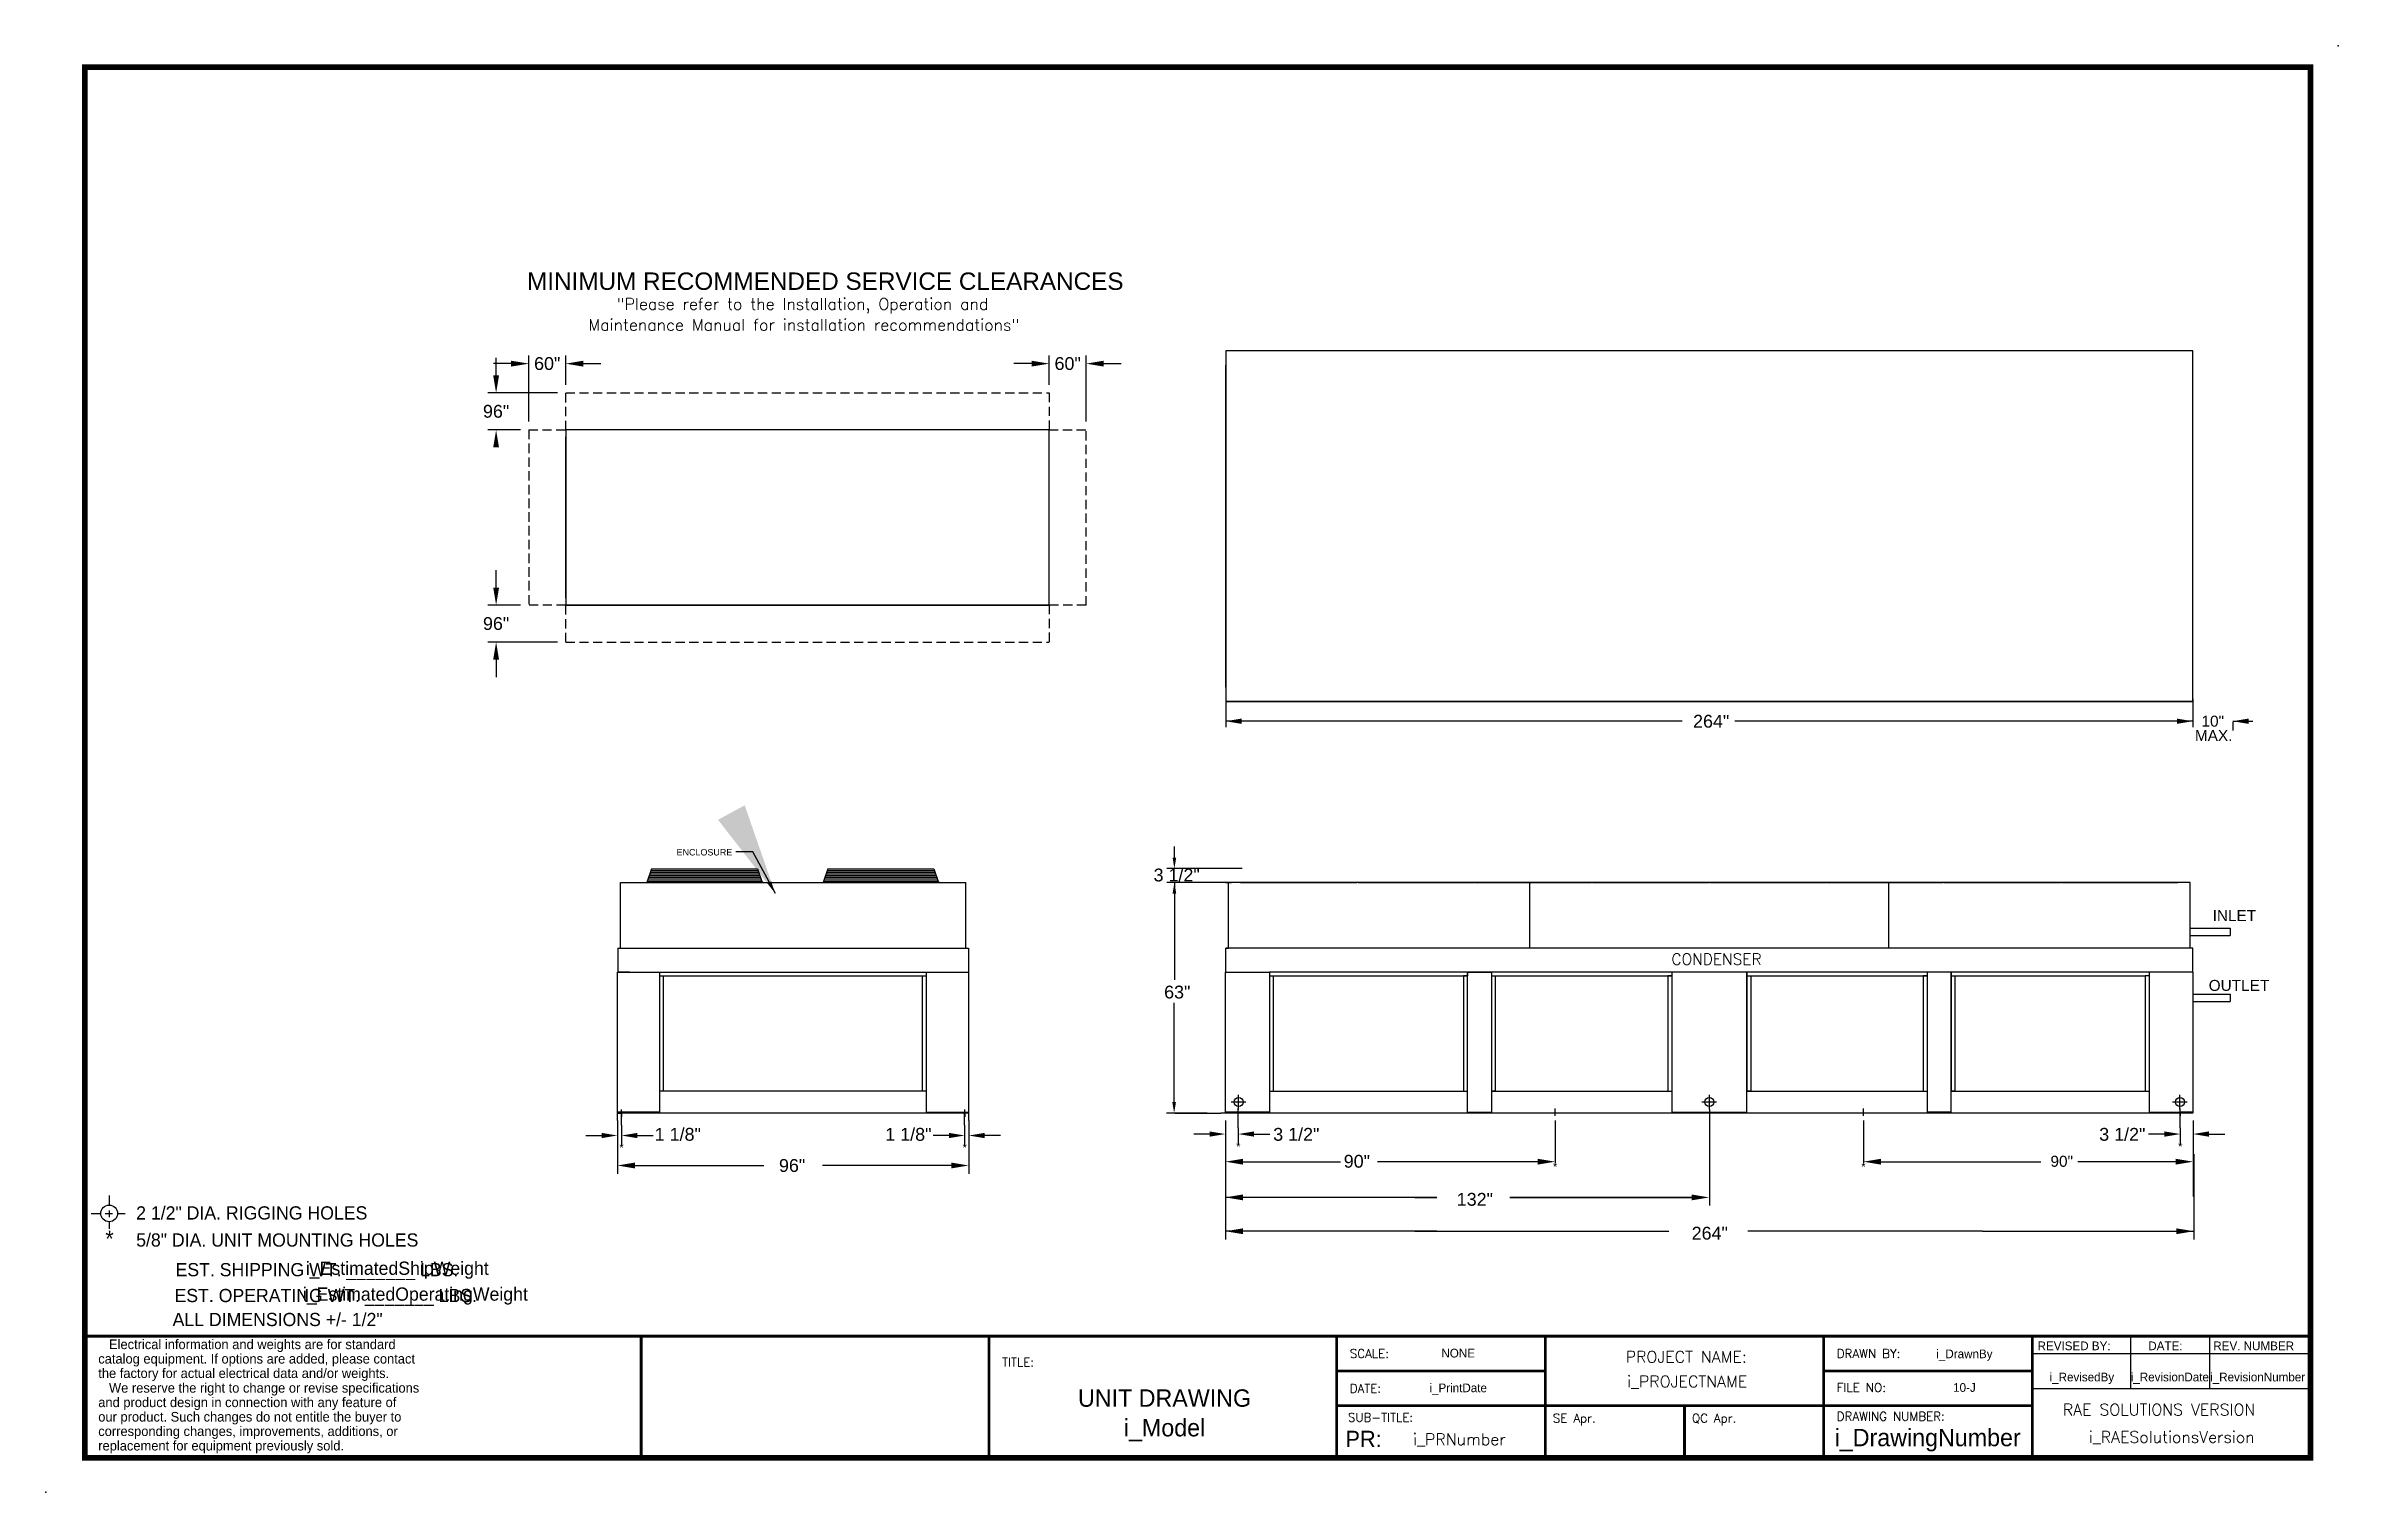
# Model space of a CAD drawing. Extents: x -8 to 618, y -9 to 386.
import ezdxf
from ezdxf.enums import TextEntityAlignment as Align

# ---------------------------------------------------------------- set-up
doc = ezdxf.new("R2010")
doc.units = 0
doc.header["$MEASUREMENT"] = 0
doc.linetypes.add('DASHED', pattern=[0.75, 0.5, -0.25])
doc.layers.get('0').update_dxf_attribs({"color": 1, "linetype": 'CONTINUOUS'})
doc.styles.add('dimentions', font='ARIAL.TTF')
doc.styles.add('SIMPLEX', font='SIMPLEX')
doc.dimstyles.get("Standard").update_dxf_attribs({"dimtxt": 1.8, "dimasz": 1.8, "dimexe": 0.18, "dimexo": 0.0625, "dimgap": 0.09, "dimtad": 0, "dimtih": 1, "dimtoh": 1, "dimdec": 4, "dimzin": 0, "dimdsep": 46, "dimtxsty": 'STANDARD', "dimcen": 0.09, "dimadec": 0, "dimazin": 0, "dimtfac": 1, "dimtdec": 4, "dimtofl": 0, "dimtmove": 0, "dimatfit": 3, "dimfxl": 1, "dimtolj": 1, "dimtzin": 0, "dimarcsym": 0})

msp = doc.modelspace()

# ---------------------------------------------------------------- linework, layer by layer
for p, q in [((114.96, 295.75), (114.96, 300.55)), ((123.86, 283.11), (123.86, 301.2)), ((119.06, 298.95), (114.26, 298.95)), ((121.61, 280.86), (112.71, 280.86)), ((114.96, 237.79), (114.96, 242.59)), ((121.61, 232.99), (112.71, 232.99)), ((114.96, 218.1), (114.96, 213.3)), ((371.76, 61.99), (314.08, 61.99)), ((365.82, 61.99), (371.76, 61.99)), ((371.76, 61.99), (435.1, 61.99)), ((520.78, 61.99), (456.69, 61.99)), ((520.78, 61.99), (578.46, 61.99))]:
    msp.add_line(p, q)
at = {"color": 1}
for p, q in [((133.95, 293.2), (133.95, 301.2)), ((265.95, 293.2), (265.95, 301.2)), ((276.04, 283.11), (276.04, 301.2)), ((138.75, 298.95), (143.55, 298.95)), ((261.15, 298.95), (256.35, 298.95)), ((280.84, 298.95), (285.64, 298.95)), ((314.18, 210.57), (314.18, 298.57)), ((131.7, 290.95), (112.71, 290.95)), ((133.95, 234.93), (133.95, 278.93)), ((131.7, 222.9), (112.71, 222.9)), ((589.08, 201.07), (589.08, 198.72)), ((157.35, 161.02), (156.1, 157.27)), ((156.26, 157.74), (187.45, 157.74)), ((156.42, 158.21), (187.29, 158.21)), ((156.57, 158.68), (187.13, 158.68)), ((156.73, 159.15), (186.98, 159.15)), ((156.88, 159.61), (186.82, 159.61)), ((157.04, 160.08), (186.67, 160.08)), ((157.2, 160.55), (186.51, 160.55)), ((157.35, 161.02), (186.35, 161.02)), ((186.35, 161.02), (187.6, 157.27)), ((187.85, 157.27), (187.1, 157.27)), ((205.48, 161.02), (204.23, 157.27)), ((204.38, 157.74), (235.57, 157.74)), ((204.54, 158.21), (235.42, 158.21)), ((204.7, 158.68), (235.26, 158.68)), ((204.85, 159.15), (235.1, 159.15)), ((205.01, 159.61), (234.95, 159.61)), ((205.17, 160.08), (234.79, 160.08)), ((205.32, 160.55), (234.63, 160.55)), ((205.48, 161.02), (234.48, 161.02)), ((234.48, 161.02), (235.73, 157.27)), ((235.98, 157.27), (235.23, 157.27)), ((314.06, 157.27), (315.69, 157.27)), ((318.18, 157.27), (318.93, 157.27)), ((350.3, 157.27), (351.05, 157.27)), ((382.3, 157.27), (383.05, 157.27)), ((414.3, 157.27), (415.05, 157.27)), ((446.3, 157.27), (447.05, 157.27)), ((478.3, 157.27), (479.05, 157.27)), ((510.3, 157.27), (511.05, 157.27)), ((542.3, 157.27), (543.05, 157.27)), ((148.07, 92.27), (148.07, 94.52)), ((149.2, 90.98), (149.2, 94.52)), ((242.88, 90.98), (242.88, 94.52)), ((244.01, 92.27), (244.01, 94.52)), ((314.18, 94.27), (312.78, 94.27)), ((319.68, 97.27), (315.68, 97.27)), ((317.58, 90.21), (317.58, 94.52)), ((317.68, 95.27), (317.68, 99.27)), ((448.18, 97.27), (444.18, 97.27)), ((446.27, 95.27), (446.27, 99.27)), ((446.27, 95.27), (446.27, 68.99)), ((576.68, 97.27), (572.68, 97.27)), ((574.68, 95.27), (574.68, 99.27)), ((574.77, 90.21), (574.77, 94.52)), ((148.07, 92.27), (148.07, 77.7)), ((244.01, 92.27), (244.01, 77.7)), ((314.08, 92.27), (314.08, 68.99)), ((314.08, 92.27), (314.08, 80.6)), ((404.08, 92.27), (404.08, 80.6)), ((488.27, 92.27), (488.27, 80.6)), ((578.27, 92.27), (578.27, 71.48)), ((578.27, 92.27), (578.27, 80.6)), ((314.08, 83.02), (314.08, 59.73)), ((578.46, 83.02), (578.46, 59.73)), ((152.87, 79.95), (188.04, 79.95)), ((239.21, 79.95), (204.05, 79.95)), ((318.88, 80.99), (345.53, 80.99)), ((399.28, 80.99), (355.63, 80.99)), ((493.07, 80.99), (536.72, 80.99)), ((573.47, 80.99), (546.82, 80.99)), ((371.76, 71.24), (314.08, 71.24)), ((365.82, 71.24), (371.76, 71.24)), ((441.35, 71.24), (391.71, 71.24)), ((391.71, 71.24), (441.35, 71.24))]:
    msp.add_line(p, q, dxfattribs=at)
at = {"color": 1, "ltscale": 5}
for p, q in [((578.18, 302.44), (314.18, 302.44)), ((314.18, 302.44), (314.18, 206.69)), ((578.18, 206.69), (578.18, 302.44)), ((265.95, 280.86), (133.95, 280.86)), ((133.95, 280.86), (133.95, 232.99)), ((265.95, 232.99), (265.95, 280.86)), ((265.95, 232.99), (133.95, 232.99)), ((133.95, 232.99), (265.95, 232.99)), ((578.18, 206.69), (314.18, 206.69)), ((314.18, 206.69), (578.18, 206.69)), ((148.92, 157.27), (243.17, 157.27)), ((148.92, 139.27), (148.92, 157.27)), ((187.85, 157.27), (156.1, 157.27)), ((235.98, 157.27), (204.23, 157.27)), ((243.17, 139.27), (243.17, 157.27)), ((577.43, 157.27), (314.93, 157.27)), ((314.93, 139.27), (314.93, 157.27)), ((577.43, 157.27), (314.93, 157.27)), ((318.18, 157.27), (349.93, 157.27)), ((350.3, 157.27), (382.05, 157.27)), ((382.3, 157.27), (414.05, 157.27)), ((397.18, 139.27), (397.18, 157.27)), ((414.3, 157.27), (446.05, 157.27)), ((446.3, 157.27), (478.05, 157.27)), ((478.3, 157.27), (510.05, 157.27)), ((495.18, 139.27), (495.18, 157.27)), ((510.3, 157.27), (542.05, 157.27)), ((542.3, 157.27), (574.05, 157.27)), ((577.43, 139.27), (577.43, 157.27)), ((577.43, 144.77), (588.38, 144.77)), ((588.38, 144.77), (588.38, 142.77)), ((148.17, 139.27), (243.92, 139.27)), ((148.17, 139.27), (148.17, 132.77)), ((243.92, 139.27), (243.92, 132.77)), ((578.18, 139.27), (314.18, 139.27)), ((314.18, 132.77), (314.18, 139.27)), ((314.18, 139.27), (314.93, 139.27)), ((577.43, 142.77), (588.38, 142.77)), ((578.18, 139.27), (577.43, 139.27)), ((578.18, 132.77), (578.18, 139.27)), ((148.07, 94.52), (148.07, 132.77)), ((151.42, 132.77), (148.07, 132.77)), ((148.07, 132.77), (244.01, 132.77)), ((159.63, 94.52), (159.63, 132.77)), ((159.63, 131.77), (232.45, 131.77)), ((160.7, 100.27), (160.7, 131.77)), ((231.38, 100.27), (231.38, 131.77)), ((232.45, 94.52), (232.45, 132.77)), ((240.67, 132.77), (244.01, 132.77)), ((244.01, 94.52), (244.01, 132.77)), ((314.08, 132.77), (326.08, 132.77)), ((314.08, 94.52), (314.08, 132.77)), ((326.08, 132.77), (326.08, 131.77)), ((326.08, 132.77), (326.08, 131.77)), ((326.08, 132.77), (326.08, 94.52)), ((566.27, 132.77), (326.08, 132.77)), ((326.08, 131.77), (327.14, 131.77)), ((327.14, 131.77), (327.14, 100.27)), ((327.14, 131.77), (380.18, 131.77)), ((379.11, 131.77), (379.11, 100.27)), ((380.18, 131.77), (379.11, 131.77)), ((380.18, 94.52), (380.18, 132.77)), ((380.18, 132.77), (386.68, 132.77)), ((380.18, 132.77), (380.18, 131.77)), ((386.68, 132.77), (380.18, 132.77)), ((386.68, 132.77), (386.68, 94.52)), ((386.68, 132.77), (386.68, 131.77)), ((386.68, 131.77), (387.74, 131.77)), ((386.68, 131.77), (435.93, 131.77)), ((387.74, 131.77), (387.74, 100.27)), ((435.93, 131.77), (434.86, 131.77)), ((434.86, 131.77), (434.86, 100.27)), ((456.43, 132.77), (435.93, 132.77)), ((435.93, 132.77), (435.93, 94.52)), ((435.93, 132.77), (435.93, 131.77)), ((456.43, 94.52), (456.43, 132.77)), ((456.43, 132.77), (456.43, 131.77)), ((456.43, 131.77), (457.49, 131.77)), ((456.43, 131.77), (505.68, 131.77)), ((456.43, 131.77), (456.43, 100.27)), ((457.49, 131.77), (457.49, 100.27)), ((504.61, 131.77), (504.61, 100.27)), ((505.68, 131.77), (504.61, 131.77)), ((505.68, 132.77), (505.68, 94.52)), ((505.68, 132.77), (505.68, 131.77)), ((512.18, 132.77), (505.68, 132.77)), ((512.18, 132.77), (505.68, 132.77)), ((512.18, 94.52), (512.18, 132.77)), ((512.18, 132.77), (512.18, 131.77)), ((512.18, 131.77), (513.24, 131.77)), ((512.18, 131.77), (565.21, 131.77)), ((512.18, 131.77), (512.18, 100.27)), ((513.24, 131.77), (513.24, 100.27)), ((565.21, 131.77), (565.21, 100.27)), ((566.27, 131.77), (565.21, 131.77)), ((566.27, 132.77), (566.27, 94.52)), ((578.27, 132.77), (566.27, 132.77)), ((578.27, 94.52), (578.27, 132.77)), ((456.43, 130.02), (456.43, 102.02)), ((512.18, 131.02), (512.18, 101.02)), ((578.27, 126.71), (588.38, 126.71)), ((588.38, 126.71), (588.38, 124.71)), ((578.27, 124.71), (588.38, 124.71)), ((232.45, 100.27), (159.63, 100.27)), ((326.08, 100.27), (380.18, 100.27)), ((379.11, 100.27), (380.18, 100.27)), ((387.74, 100.27), (386.68, 100.27)), ((386.68, 100.27), (435.93, 100.27)), ((434.86, 100.27), (435.93, 100.27)), ((457.49, 100.27), (456.43, 100.27)), ((456.43, 100.27), (505.68, 100.27)), ((504.61, 100.27), (505.68, 100.27)), ((513.24, 100.27), (512.18, 100.27)), ((512.18, 100.27), (566.27, 100.27)), ((159.63, 94.52), (148.07, 94.52)), ((148.17, 94.27), (148.17, 94.52)), ((243.92, 94.27), (148.17, 94.27)), ((148.17, 94.27), (149.17, 94.27)), ((149.17, 93.27), (149.17, 95.27)), ((149.17, 94.27), (149.17, 93.27)), ((232.45, 94.52), (244.01, 94.52)), ((242.92, 93.27), (242.92, 95.27)), ((242.92, 93.27), (242.92, 95.27)), ((242.92, 94.27), (242.92, 93.27)), ((243.92, 94.27), (242.92, 94.27)), ((242.92, 94.27), (242.92, 93.27)), ((243.92, 94.52), (243.92, 94.27)), ((243.92, 94.27), (243.92, 94.52)), ((326.08, 94.52), (314.08, 94.52)), ((314.18, 94.27), (314.18, 94.52)), ((314.18, 94.52), (317.68, 94.52)), ((578.18, 94.27), (314.18, 94.27)), ((317.58, 93.52), (317.58, 95.52)), ((578.18, 94.27), (350.49, 94.27)), ((380.18, 94.52), (386.68, 94.52)), ((578.18, 94.27), (397.99, 94.27)), ((404.08, 93.52), (404.08, 95.52)), ((435.93, 94.52), (456.43, 94.52)), ((488.27, 93.52), (488.27, 95.52)), ((512.18, 94.52), (505.68, 94.52)), ((566.27, 94.52), (578.27, 94.52)), ((574.77, 93.52), (574.77, 95.52)), ((578.27, 94.52), (574.77, 94.52)), ((574.77, 94.52), (574.77, 93.52)), ((578.18, 94.52), (578.18, 94.27))]:
    msp.add_line(p, q, dxfattribs=at)
at = {"color": 1, "linetype": 'DASHED', "ltscale": 5}
for p, q in [((133.95, 290.95), (265.95, 290.95)), ((133.95, 280.86), (133.95, 290.95)), ((265.95, 290.95), (265.95, 280.86)), ((123.86, 280.86), (133.95, 280.86)), ((265.95, 280.86), (276.04, 280.86)), ((276.04, 232.99), (276.04, 280.86)), ((133.95, 232.99), (123.86, 232.99)), ((133.95, 222.9), (133.95, 232.99)), ((276.04, 232.99), (265.95, 232.99)), ((265.95, 232.99), (265.95, 222.9)), ((133.95, 222.9), (265.95, 222.9))]:
    msp.add_line(p, q, dxfattribs=at)
at = {"linetype": 'DASHED', "ltscale": 5}
for p, q in [((123.86, 280.86), (123.86, 236.86)), ((123.86, 276.99), (123.86, 232.99))]:
    msp.add_line(p, q, dxfattribs=at)
at = {"color": 1, "lineweight": 30}
for p, q in [((314.18, 207.44), (314.18, 199.71)), ((578.18, 207.44), (578.18, 199.71)), ((335.86, 201.29), (314.18, 201.29)), ((438.77, 201.29), (314.18, 201.29)), ((578.18, 201.29), (453.15, 201.29)), ((589.08, 201.29), (594.54, 201.29)), ((300.33, 94.27), (312.78, 94.27))]:
    msp.add_line(p, q, dxfattribs=at)
at = {"color": 1, "linetype": 'ByBlock', "lineweight": 30}
for p, q in [((300.14, 164.07), (300.14, 167.09)), ((318.62, 161.04), (298.04, 161.04)), ((321.91, 157.26), (298.04, 157.26)), ((300.14, 157.26), (300.14, 130.64)), ((300.07, 97.29), (300.07, 124.4)), ((309.07, 94.27), (297.97, 94.27))]:
    msp.add_line(p, q, dxfattribs=at)
at = {"color": 1, "linetype": 'ByBlock'}
for p, q in [((139.43, 88.14), (143.75, 88.14)), ((148.07, 91.52), (148.07, 85.14)), ((149.2, 90.98), (149.2, 85.14)), ((153.52, 88.14), (157.84, 88.14)), ((238.56, 88.14), (234.24, 88.14)), ((242.88, 90.98), (242.88, 85.14)), ((244.01, 91.52), (244.01, 85.14)), ((252.65, 88.14), (248.33, 88.14)), ((309.76, 88.54), (305.44, 88.54)), ((317.58, 90.21), (317.58, 85.54)), ((321.9, 88.54), (326.22, 88.54)), ((570.45, 88.54), (566.13, 88.54)), ((574.77, 90.21), (574.77, 85.54)), ((582.59, 88.54), (586.91, 88.54))]:
    msp.add_line(p, q, dxfattribs=at)
at = {"lineweight": 30}
for p, q in [((9.32, 71.72), (9.32, 69.32)), ((4.36, 66.87), (6.78, 66.87)), ((8.19, 66.87), (10.23, 66.87)), ((9.32, 67.64), (9.32, 65.83)), ((9.32, 64.54), (9.32, 62.65)), ((11.63, 66.87), (13.71, 66.87)), ((154.57, 0.1), (154.57, 33.33)), ((249.52, 0.1), (249.52, 33.33)), ((344.47, 33.33), (534.37, 33.33)), ((344.47, 0.1), (344.47, 33.33)), ((401.44, 33.33), (401.44, 0.1)), ((477.4, 33.33), (477.4, 14.34)), ((534.37, 33.33), (534.37, 0.1)), ((534.37, 33.33), (610.33, 33.33)), ((534.37, 33.33), (534.37, 28.59)), ((561.17, 33.33), (561.17, 19.09)), ((582.76, 33.33), (582.76, 19.09)), ((534.37, 28.59), (610.33, 28.59)), ((401.44, 23.84), (344.47, 23.84)), ((477.4, 23.84), (534.37, 23.84)), ((477.4, 14.34), (477.4, 23.84)), ((534.37, 19.09), (610.33, 19.09)), ((534.37, 14.34), (344.47, 14.34)), ((439.42, 14.34), (439.42, 0.1)), ((477.4, 14.34), (477.4, 0.1))]:
    msp.add_line(p, q, dxfattribs=at)
at = {"const_width": 1.52}
msp.add_lwpolyline([(2.65, 0.1), (610.33, 0.1), (610.33, 379.9), (2.65, 379.9), (2.65, 0.1)], dxfattribs=at)
at = {"lineweight": 30, "const_width": 0.76}
for points in [[(155.47, 33.33), (2.65, 33.33)], [(610.33, 33.33), (154.57, 33.33), (154.57, 0.1)], [(249.52, 33.33), (249.52, 0.1)], [(344.47, 33.33), (344.47, 0.1)], [(401.44, 33.33), (401.44, 0.1)], [(477.4, 33.33), (477.4, 0.1)], [(534.37, 0.1), (534.37, 33.33), (610.33, 33.33)], [(401.44, 23.84), (344.47, 23.84)], [(534.37, 23.84), (477.4, 23.84), (477.4, 0.1)], [(534.37, 14.34), (344.47, 14.34)], [(439.42, 14.34), (439.42, 0.1)]]:
    msp.add_lwpolyline(points, dxfattribs=at)
at = {"color": 1, "ltscale": 5}
for centre in [(317.68, 97.27), (446.18, 97.27), (574.68, 97.27)]:
    msp.add_circle(centre, 1.25, dxfattribs=at)
at = {"lineweight": 30}
msp.add_circle((9.32, 66.87), 2.28, dxfattribs=at)
for p in [(617.86, 385.75), (534.37, 0.1), (-7.97, -9.27)]:
    msp.add_point(p)
for points in [[(114.16, 295.75), (115.76, 295.75), (114.96, 290.95)], [(119.06, 299.75), (119.06, 298.15), (123.86, 298.95)], [(114.16, 276.06), (115.76, 276.06), (114.96, 280.86)], [(114.16, 237.79), (115.76, 237.79), (114.96, 232.99)], [(114.16, 218.1), (115.76, 218.1), (114.96, 222.9)], [(318.88, 62.79), (318.88, 61.19), (314.08, 61.99)], [(573.66, 62.79), (573.66, 61.19), (578.46, 61.99)]]:
    msp.add_solid(points)
at = {"color": 1}
for points in [[(138.75, 299.75), (138.75, 298.15), (133.95, 298.95)], [(261.15, 299.75), (261.15, 298.15), (265.95, 298.95)], [(280.84, 299.75), (280.84, 298.15), (276.04, 298.95)], [(318.88, 81.79), (318.88, 80.19), (314.08, 80.99)], [(399.28, 81.79), (399.28, 80.19), (404.08, 80.99)], [(493.07, 81.79), (493.07, 80.19), (488.27, 80.99)], [(573.47, 81.79), (573.47, 80.19), (578.27, 80.99)], [(152.87, 80.75), (152.87, 79.15), (148.07, 79.95)], [(239.21, 80.75), (239.21, 79.15), (244.01, 79.95)], [(318.88, 72.04), (318.88, 70.44), (314.08, 71.24)], [(441.35, 72.04), (441.35, 70.44), (446.15, 71.24)]]:
    msp.add_solid(points, dxfattribs=at)
at = {"color": 1, "linetype": 'ByBlock'}
for points in [[(318.5, 202.01), (318.5, 200.57), (314.18, 201.29)], [(573.86, 202.01), (573.86, 200.57), (578.18, 201.29)], [(593.4, 202.01), (593.4, 200.57), (589.08, 201.29)], [(143.75, 88.86), (143.75, 87.42), (148.07, 88.14)], [(153.52, 88.86), (153.52, 87.42), (149.2, 88.14)], [(238.56, 88.86), (238.56, 87.42), (242.88, 88.14)], [(248.33, 88.86), (248.33, 87.42), (244.01, 88.14)], [(309.76, 89.26), (309.76, 87.82), (314.08, 88.54)], [(321.9, 89.26), (321.9, 87.82), (317.58, 88.54)], [(570.45, 89.26), (570.45, 87.82), (574.77, 88.54)], [(582.59, 89.26), (582.59, 87.82), (578.27, 88.54)]]:
    msp.add_solid(points, dxfattribs=at)
at = {"color": 1, "linetype": 'ByBlock', "lineweight": 30}
for points in [[(316.77, 200.86), (316.77, 201.72), (314.18, 201.29)], [(575.51, 200.86), (575.51, 201.72), (578.1, 201.29)], [(592.1, 201.79), (592.1, 200.78), (589.08, 201.29)], [(300.64, 164.07), (299.64, 164.07), (300.14, 161.04)], [(300.64, 154.23), (299.64, 154.23), (300.14, 157.26)], [(300.57, 97.29), (299.56, 97.29), (300.07, 94.27)]]:
    msp.add_solid(points, dxfattribs=at)
at = {"color": 1, "lineweight": 30}
msp.add_solid([(189.02, 157), (191.21, 154.2), (190.05, 157.55)], dxfattribs=at)

# ---------------------------------------------------------------- texts
at = {"lineweight": 30}
for s, height, style, p in [('MINIMUM RECOMMENDED SERVICE CLEARANCES', 4.7475, 'dimentions', (123.4, 319.1)), ('TITLE:', 2.374, 'SIMPLEX', (253.08, 25.02)), ('SCALE:', 2.374, 'SIMPLEX', (348.03, 27.4)), ('DRAWN BY:', 2.374, 'SIMPLEX', (480.96, 27.4)), ('DATE:', 2.374, 'SIMPLEX', (348.03, 17.9)), ('FILE NO:', 2.374, 'SIMPLEX', (480.96, 18.13)), ('DRAWING NUMBER:', 2.3737, 'SIMPLEX', (480.96, 10.26)), ('RAE SOLUTIONS VERSION', 3.1523, 'SIMPLEX', (542.69, 11.7)), ('SUB-TITLE:', 2.374, 'SIMPLEX', (347.52, 9.97)), ('SE Apr.', 2.374, 'SIMPLEX', (403.46, 9.75)), ('QC Apr.', 2.374, 'SIMPLEX', (441.44, 9.75))]:
    msp.add_text(s, height=height, dxfattribs=dict(at, style=style)).set_placement(p)
at = {"lineweight": 30, "style": 'SIMPLEX'}
for s, height, p in [('"Please refer to the Installation, Operation and', 3.1523, (198.61, 313.67)), ('Maintenance Manual for installation recommendations"', 3.1523, (198.98, 307.96)), ('PROJECT NAME:', 3.1523, (439.9, 26.13)), ('i_PROJECTNAME', 3.1523, (440.14, 19.39)), ('i_PRNumber', 3.152, (377.95, 3.6)), ('i_RAESolutionsVersion', 3.1523, (572.43, 4.21))]:
    msp.add_text(s, height=height, dxfattribs=at).set_placement(p, align=Align.CENTER)
at = {"color": 1, "style": 'dimentions'}
msp.add_text('MAX.', height=3, dxfattribs=at).set_placement((583.88, 195.88), align=Align.CENTER)
for s, p in [('3 1/2"', (300.76, 159.36)), ('63"', (300.92, 127.32))]:
    msp.add_text(s, height=3.5, dxfattribs=at).set_placement(p, align=Align.MIDDLE)
for s, p in [('INLET', (595.48, 146.71)), ('OUTLET', (599.05, 127.63))]:
    msp.add_text(s, height=3, dxfattribs=at).set_placement(p, align=Align.RIGHT)
at = {"color": 1}
for p in [(149.19, 83.72), (242.89, 83.72), (317.59, 84.02), (574.76, 84.02), (404.08, 78.53), (488.26, 78.53)]:
    msp.add_text('*', height=2.25, dxfattribs=at).set_placement(p, align=Align.CENTER)
at = {"lineweight": 30}
for s, height, p in [('2 1/2" DIA. RIGGING HOLES', 3.6081, (16.69, 65.2)), ('5/8" DIA. UNIT MOUNTING HOLES', 3.6081, (16.69, 57.8)), ('   Electrical information and weights are for standard', 2.6317, (6.34, 29.8)), ('REVISED BY:', 2.3737, (535.8, 29.51)), ('DATE:', 2.374, (566.03, 29.51)), ('REV. NUMBER', 2.3737, (583.78, 29.51)), ('catalog equipment. If options are added, please contact', 2.6317, (6.34, 25.85)), ('the factory for actual electrical data and/or weights.', 2.6317, (6.34, 21.91)), ('   We reserve the right to change or revise specifications', 2.6317, (6.34, 17.91)), ('and product design in connection with any feature of', 2.6317, (6.34, 13.96)), ('our product. Such changes do not entitle the buyer to', 2.6317, (6.34, 10.01)), ('corresponding changes, improvements, additions, or ', 2.6317, (6.34, 6.07)), ('replacement for equipment previously sold.', 2.6317, (6.34, 2.12))]:
    msp.add_text(s, height=height, dxfattribs=at).set_placement(p)
for s, height, p in [('*', 4.44, (9.41, 57.74)), ('EST. SHIPPING WT. _______ LBS.', 3.6081, (66.05, 49.7)), ('i_EstimatedShipWeight', 3.6122, (87.98, 50.09)), ('EST. OPERATING WT. _______ LBS.', 3.6081, (68.45, 42.64)), ('i_EstimatedOperatingWeight', 3.6081, (92.92, 43.03)), ('ALL DIMENSIONS +/- 1/2"', 3.6081, (55.31, 36.09)), ('NONE', 2.374, (377.62, 27.52)), ('i_DrawnBy', 2.374, (515.83, 27.32)), ('UNIT DRAWING', 4.7475, (297.45, 14.06)), ('i_PrintDate', 2.3737, (377.62, 18.03)), ('10-J', 2.374, (515.83, 18.14)), ('i_RevisedBy', 2.3737, (547.89, 20.99)), ('i_RevisionDate', 2.3737, (571.91, 20.99)), ('i_RevisionNumber', 2.3737, (595.88, 20.99)), ('i_Model', 4.747, (297.45, 5.97)), ('i_DrawingNumber', 4.7475, (505.8, 3.28))]:
    msp.add_text(s, height=height, dxfattribs=at).set_placement(p, align=Align.CENTER)
msp.add_text('PR:', height=4.451, dxfattribs=at).set_placement((356.75, 3.05), align=Align.RIGHT)
at = {"color": 1, "attachment_point": 5}
for s, insert, char_height, style in [('\\A1;60"', (128.91, 298.95), 3.5, 'dimentions'), ('\\A1;60"', (271, 298.95), 3.5, 'dimentions'), ('264"', (446.69, 201.26), 3.5, 'dimentions'), ('\\A1;10"', (583.63, 201.29), 3, 'dimentions'), ('CONDENSER', (448.15, 136.3), 3.071, 'SIMPLEX'), ('1 1/8"', (164.57, 88.44), 3.5, 'dimentions'), ('1 1/8"', (227.51, 88.44), 3.5, 'dimentions'), ('3 1/2"', (333.42, 88.44), 3.5, 'dimentions'), ('3 1/2"', (558.93, 88.44), 3.5, 'dimentions'), ('96"', (195.77, 79.93), 3.5, 'dimentions'), ('90"', (349.96, 81.08), 3.5, 'dimentions'), ('90"', (542.39, 81.08), 3, 'dimentions'), ('132"', (382.17, 70.69), 3.5, 'dimentions')]:
    msp.add_mtext(s, dxfattribs=dict(at, insert=insert, char_height=char_height, style=style))
at = {"char_height": 3.5, "attachment_point": 5, "style": 'dimentions'}
for s, insert in [('96"', (114.96, 285.91)), ('96"', (114.96, 227.94)), ('264"', (446.31, 61.44))]:
    msp.add_mtext(s, dxfattribs=dict(at, insert=insert))
at = {"color": 1, "lineweight": 30, "insert": (179.44, 165.49), "char_height": 1.75, "attachment_point": 6, "style": 'dimentions'}
msp.add_mtext('ENCLOSURE', dxfattribs=at)

# ---------------------------------------------------------------- leaders
at = {"color": 1, "lineweight": 30, "annotation_type": 0, "has_hookline": 1, "hookline_direction": 1, "text_width": 11.38}
msp.add_leader([(191.21, 154.2), (185.03, 165.58), (180.44, 165.58)], dimstyle='Standard', override={"dimscale": 14, "dimtxt": 0.09375, "dimexe": 0.125, "dimexo": 0.125, "dimtix": 1}, dxfattribs=at)

doc.saveas('drawing.dxf')
